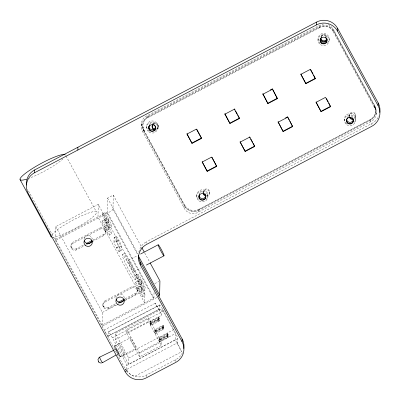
<?xml version="1.0" encoding="UTF-8"?>
<svg xmlns="http://www.w3.org/2000/svg" width="400" height="400" viewBox="0 0 400 400"><rect width="100%" height="100%" fill="white"/><g stroke="black" fill="none" stroke-linecap="round" stroke-linejoin="round"><path stroke-width="0.3" stroke-dasharray="2 1.5" d="M142.84 125.115L142.855 124.315M98.25 204.345L97.985 217.045L144.64 302.86L144.905 290.155L98.25 204.345L55.74 226.635L55.45 240.535L107.26 213.365L111.87 210.575L112.975 209.18L113.27 195.125L107.58 198.11L107.285 212.17L153.935 297.98L102.13 325.15L55.475 239.335L107.285 212.17M72.935 243.355L72.96 242.155L99.945 228.005L99.92 229.2L72.935 243.355A3.745 3.68 1.2 0 0 71.415 248.37A3.745 3.68 1.2 0 0 76.48 249.885L84.195 245.84M76.48 249.885L76.51 248.685L83.665 244.93M103.47 235.73L103.495 234.535A3.745 3.68 1.2 0 0 105.03 229.555L105.005 230.755A3.745 3.68 1.2 0 1 103.47 235.73L93.005 241.22M55.74 226.635L102.395 312.45L102.105 326.35L156.915 297.49M103.365 307.13L103.365 305.895L103.365 307.13A3.745 3.68 1.2 0 0 108.43 308.645L116.14 304.605M103.34 307.095A3.745 3.68 1.2 0 1 104.88 302.115L104.905 300.92L131.89 286.765A3.745 3.68 1.2 0 1 136.955 288.28L136.98 288.32A3.745 3.68 1.2 0 1 135.44 293.295L135.415 294.495L124.95 299.98M108.43 308.645L108.455 307.45L115.615 303.695M108.19 337.54L108.305 331.95L159.5 305.105A8.605 0.78 62.3 0 1 163.59 310.97L173.73 329.625A8.605 0.78 62.3 0 1 177.755 338.68L177.635 344.275M113.995 242.14L114.085 237.825L116.365 236.63A5.27 0.48 62.3 0 1 118.87 240.225L118.97 240.41A5.27 0.48 62.3 0 1 121.435 245.96L121.345 250.27L119.065 251.465A5.27 0.48 62.3 0 1 116.56 247.875L116.46 247.69A5.27 0.48 62.3 0 1 113.995 242.14L116.275 240.945L116.365 236.63M175.2 339.795L128.565 364.255L115.175 339.63L115.305 333.4L161.945 308.94L175.335 333.565L175.2 339.795L181.695 351.735L134.71 376.375C131.66 375.545 127.705 372.995 126.665 369.45L177.67 342.675A8.605 0.78 62.3 0 0 181.695 351.735M119.065 251.465L119.155 247.155A5.27 0.48 62.3 0 0 116.695 241.605L116.59 241.415A5.27 0.48 62.3 0 0 114.085 237.825M125.21 369.94L125.23 368.89A15.485 15.215 1.2 0 0 146.185 375.15L175.805 359.62A15.485 15.215 1.2 0 0 182.565 352.58M126.6 332.98L126.675 329.345L148.5 317.9L161.48 341.775L161.405 345.41L139.58 356.855L126.6 332.98L148.425 321.535L148.5 317.9M126.665 369.45L126.445 371.12L126.56 365.53A8.605 0.78 62.3 0 0 122.54 356.47L112.395 337.815A8.605 0.78 62.3 0 0 108.305 331.95M128.565 364.255L128.695 358.025L115.305 333.4M104.88 302.115L131.865 287.965L131.89 286.765M135.415 294.495A3.745 3.68 1.2 0 0 136.955 289.515L136.955 288.28M328.32 24.515L330.79 26.17L333.605 29.94L374.575 105.305C377.96 110.885 376.795 119.48 370.11 122.005L198.555 211.97C193.49 215.45 186.28 213.36 183.995 207.62L143.02 132.255C139.61 126.665 140.805 118.085 147.49 115.555L319.045 25.59L323.51 23.995M143.02 132.255L143.07 129.86L141.68 126.515L141.315 123.475M144.045 131.17L144.065 130.37A10.745 10.555 1.2 0 1 148.48 116.085L319.29 26.505A10.745 10.555 1.2 0 1 333.83 30.855L374.415 105.485L374.395 106.285A10.745 10.555 1.2 0 1 369.975 120.57L199.17 210.155A10.745 10.555 1.2 0 1 184.63 205.8L144.045 131.17A10.745 10.555 1.2 0 1 148.465 116.885L148.475 116.08M139.58 356.855L139.66 353.22L126.675 329.345M146.59 127.795L146.615 126.595M141.265 125.87C141.4 122.22 144.375 119.49 147.44 117.95L147.49 115.555M146.68 243.26L146.715 241.58L371.815 123.535A15.485 15.215 1.2 0 0 378.79 116.02M146.15 376.83L146.185 375.15M150.82 325.44L150.835 324.64L158.805 320.46C159.605 319.81 159.52 321.205 158.79 321.26L150.82 325.44L150.11 324.13L150.125 323.335L158.66 318.965M150.145 322.255L150.165 321.455L158.64 317.075L159.41 318.405L158.985 319.295L150.855 323.56L150.145 322.255L158.33 317.955L158.7 317.1M150.855 323.56L150.875 322.76L150.165 321.455M153.935 297.98L154.05 292.48M157.775 127.455L157.8 126.26M158.56 127.09L158.58 125.97M155.28 333.645L154.57 332.34L154.585 331.54L162.96 327.185L163.82 329.06L163.83 328.48L155.295 332.85L155.28 333.645L163.815 329.075M163.85 327.2L155.32 331.77L154.61 330.465L154.625 329.665L162.595 325.485C163.655 324.35 164.535 330.17 163.155 325.29M155.32 331.77L155.335 330.97L154.625 329.665M159.36 320.84L158.66 318.975M159.38 310.695L159.5 305.105M159.035 340.55L159.05 339.75L167.02 335.57C167.86 334.885 167.725 336.315 167.005 336.37L159.035 340.55L159.745 341.855L167.715 337.675C168.41 337.64 168.59 336.2 167.78 336.85L159.76 341.055L159.745 341.855M168.315 335.405L159.78 339.975L159.07 338.67L159.09 337.875L167.42 333.53L168.335 334.82L168.32 335.39L167.625 333.515M159.78 339.975L159.8 339.18L159.09 337.875M115.175 339.63L161.815 315.17L161.945 308.94M175.765 361.54L175.805 359.62M183.995 207.62L184.045 205.225L143.07 129.86M184.62 205.805L184.64 205.005L144.065 130.37M196.76 196.65L196.785 195.45M198.555 211.97L198.605 209.575L370.16 119.61C373.22 118.07 376.2 115.34 376.335 111.69M199.17 210.155L199.185 209.355L370 119.78A10.745 10.555 1.2 0 0 374.405 105.49M203.19 191.85L203.175 192.645A3.23 3.17 1.2 0 1 206.505 189.695A3.23 3.17 1.2 0 1 209.62 192.87A3.23 3.17 1.2 0 1 206.5 196.035M207.945 196.31L207.97 195.115M209.615 193.085L209.635 191.96M317.985 40.31L318.01 39.11M147.44 117.95L318.995 27.985L319.045 25.59M148.46 116.88L319.275 27.3L319.29 26.505M329.17 39.975L329.195 38.775M376.28 114.085L375.915 111.045L374.525 107.7L333.555 32.335L333.605 29.94M374.395 106.285L333.82 31.65L333.835 30.85M344.365 120.44L344.39 119.245M349.315 116.33L349.34 115.205M355.55 120.105L355.575 118.905M355.76 116.445L355.785 115.32M369.98 120.575L370 119.78M370.11 122.005L370.16 119.61M371.785 124.935L371.815 123.535M374.525 107.7L374.575 105.305M375.605 112.34L375.62 111.54M70.955 246.645L70.98 245.675M102.9 305.41L102.93 304.435M105.445 232.215L105.47 231.24M137.395 290.975L137.42 290.005M104.71 218.965L106.935 223.05L104.71 218.965L107.03 217.68L109.195 221.87L106.99 217.77M104.58 225.98L106.77 230.175L104.58 225.98L106.88 224.79L109.065 228.935L106.84 224.8M109.06 228.965L106.79 230.13M116.165 349.09L118.575 353.65L116.25 349.1L114.13 350.12M138.08 280.34L140.3 284.425L138.08 280.34L140.395 279.055L142.56 283.245L140.355 279.145M137.945 287.355L140.135 291.55L137.945 287.355L140.25 286.165L142.435 290.31L140.21 286.175M142.43 290.34L140.155 291.505M167.61 334.085L159.07 338.67M167.575 335.96L168.285 337.255M158.63 319.58L150.11 324.13M163.14 325.89L154.61 330.465M163.105 327.77L154.57 332.34M117.05 354.465L118.575 353.65M102.14 213.91L104.415 212.715M101.99 221.02L104.265 219.825M106.94 223.02L109.215 221.825M109.505 228.025A7.96 0.725 62.3 0 0 104.6 217.27A7.96 0.725 62.3 0 0 103.365 217.61A7.96 0.725 62.3 0 0 109.505 228.025L111.785 226.83A7.96 0.725 62.3 0 0 106.875 216.075A7.96 0.725 62.3 0 0 105.64 216.415A7.96 0.725 62.3 0 0 111.785 226.83M93.03 240.02L103.495 234.535M84.745 245.55L86.945 244.395M109.36 235.135A7.96 0.725 62.3 0 0 104.45 224.38A7.96 0.725 62.3 0 0 103.215 224.72A7.96 0.725 62.3 0 0 109.36 235.135L111.635 233.94A7.96 0.725 62.3 0 0 106.725 223.185A7.96 0.725 62.3 0 0 105.49 223.525A7.96 0.725 62.3 0 0 111.635 233.94M114.13 237.725L116.41 236.53M116.59 241.415L118.87 240.225M116.695 241.605L118.97 240.41M116.46 247.69L118.735 246.495A5.27 0.48 62.3 0 1 116.275 240.945M116.56 247.875L118.84 246.68A5.27 0.48 62.3 0 0 121.345 250.27M119.155 247.155L121.435 245.96M119.02 251.57L121.3 250.375M122.275 254.63L124.745 253.34M128.405 260.405L137.235 255.775M134.225 271.445L140.845 267.97M135.505 275.285L137.785 274.09M135.42 279.805A14.2 1.29 62.3 0 0 126.665 260.62A14.2 1.29 62.3 0 0 124.46 261.23A14.2 1.29 62.3 0 0 135.42 279.805L137.885 278.51A14.2 1.29 62.3 0 0 129.13 259.325A14.2 1.29 62.3 0 0 126.925 259.935A14.2 1.29 62.3 0 0 137.885 278.51M135.355 282.395L137.635 281.2M140.305 284.395L142.585 283.2M124.975 298.785L135.44 293.295M142.875 289.4A7.96 0.725 62.3 0 0 137.965 278.645A7.96 0.725 62.3 0 0 136.73 278.985A7.96 0.725 62.3 0 0 142.875 289.4L145.15 288.205A7.96 0.725 62.3 0 0 140.245 277.45A7.96 0.725 62.3 0 0 139.005 277.79A7.96 0.725 62.3 0 0 145.15 288.205M154.75 283.65L158.89 281.48M102.395 312.45L116.75 304.92M117.3 304.63L119.51 303.475M125.03 300.58L144.905 290.155M142.725 296.51A7.96 0.725 62.3 0 0 137.815 285.755A7.96 0.725 62.3 0 0 136.58 286.095A7.96 0.725 62.3 0 0 142.725 296.51L145 295.315A7.96 0.725 62.3 0 0 140.095 284.56A7.96 0.725 62.3 0 0 138.86 284.9A7.96 0.725 62.3 0 0 145 295.315M155.325 303.235L104.13 330.08A8.605 0.78 62.3 0 0 108.22 335.945L159.415 309.095A8.605 0.78 62.3 0 1 155.325 303.235L161.815 315.17M108.445 331.79L159.64 304.94M108.11 336.11L159.305 309.265M112.395 337.815L163.59 310.97M150.875 322.76L159.41 318.395M114.49 345.83L119.045 343.44M114.57 346.03L130.32 337.77M155.335 330.97L163.865 326.595M120.185 356.69L135.935 348.43M120.265 356.89A6.24 0.565 62.3 0 0 116.42 348.46A6.24 0.565 62.3 0 0 115.45 348.73A6.24 0.565 62.3 0 0 120.265 356.89L124.82 354.5A6.24 0.565 62.3 0 0 120.975 346.075A6.24 0.565 62.3 0 0 120.005 346.34A6.24 0.565 62.3 0 0 124.82 354.5M122.54 356.47L173.73 329.625M159.8 339.18L168.335 334.81M128.695 358.025L175.335 333.565M139.66 353.22L161.48 341.775M126.56 365.53L177.755 338.68M167.73 336.875L167.02 335.57M318.995 27.985C324.06 24.505 331.265 26.6 333.555 32.335M198.605 209.575C193.54 213.055 186.33 210.96 184.045 205.225M159.35 320.26L158.12 318.075M113.27 195.125L141.5 247.05M144.77 253.06L149.525 261.805M107.58 198.11L137.89 253.86M112.975 209.18L137.94 255.095M107.26 213.365L153.91 299.18M158.69 317.655L159.4 318.965M158.135 317.275L158.845 318.58M162.595 325.485L163.305 326.79M167.06 333.695L167.77 335M162.58 326.285L163.835 328.49M167.045 334.49L168.295 336.695M158.095 319.155L158.805 320.46M162.56 327.36L163.27 328.67M158.08 319.95L158.79 321.26M162.54 328.16L163.25 329.465M167.005 336.37L167.715 337.675M66.06 156.08L96.495 212.065M105.005 230.755L104.985 230.715A3.745 3.68 1.2 0 0 99.92 229.2M136.93 289.48L136.955 289.515A3.745 3.68 1.2 0 0 131.865 287.965M150.125 323.335L150.835 324.64M154.585 331.54L155.295 332.85M159.05 339.75L159.76 341.055M148.425 321.535L161.405 345.41M126.445 371.12L28.265 190.53A15.485 15.215 1.2 0 1 27.665 189.295M199.18 209.345A10.745 10.555 1.2 0 1 184.645 205M319.275 27.31A10.745 10.555 1.2 0 1 333.81 31.655M321.32 36.515A3.23 3.17 1.2 0 1 326.635 36.97M320.84 36.545A3.23 3.17 1.2 0 1 327.065 37.615M349.34 116.645A3.23 3.17 1.2 0 1 351.715 113.16A3.23 3.17 1.2 0 1 355.53 115.035A3.23 3.17 1.2 0 1 354.12 118.99M349.5 116.445A3.23 3.17 1.2 0 1 351.52 112.42A3.23 3.17 1.2 0 1 355.615 114.405A3.23 3.17 1.2 0 1 353.595 118.43M203.21 192.485A3.23 3.17 1.2 0 1 206.085 188.91A3.23 3.17 1.2 0 1 209.63 191.855A3.23 3.17 1.2 0 1 206.52 195.235M154.02 123.975A3.23 3.17 1.2 0 1 158.395 125.855A3.23 3.17 1.2 0 1 156.08 129.96M152.85 124.07A3.23 3.17 1.2 0 1 158.005 124.265A3.23 3.17 1.2 0 1 156.395 129.075M108.455 307.45A3.745 3.68 1.2 0 1 103.39 305.935A3.745 3.68 1.2 0 1 104.925 300.955M99.965 228.04A3.745 3.68 1.2 0 1 105.03 229.555M76.51 248.685A3.745 3.68 1.2 0 1 71.44 247.17L71.415 248.37L71.44 247.17A3.745 3.68 1.2 0 1 72.98 242.195M51.88 234.63A25.82 4.18 -28.5 0 1 85.965 213.995A25.82 4.18 -28.5 0 1 88.785 220.09A25.82 4.18 -28.5 0 1 53.09 237.24M65.465 154.98A25.82 4.18 -28.5 0 1 65.545 155.365M62.955 158.9A25.82 4.18 -28.5 0 1 29.265 178.22M138.825 252.105A15.485 15.215 1.2 0 1 146.715 241.58M84.02 239.175A4.195 4.125 1.2 0 1 92.37 239.075M115.95 298.36A4.195 4.125 1.2 0 1 119.88 294.19A4.195 4.125 1.2 0 1 124.315 297.84M346.9 123.66A5.595 5.495 1.2 0 1 345.63 115.62A5.595 5.495 1.2 0 1 353.895 115.15A5.595 5.495 1.2 0 1 353.585 123.28M347.765 116.485A3.445 3.385 1.2 0 1 352.615 116.895M320.075 43.21A5.595 5.495 1.2 0 1 319.72 34.98A5.595 5.495 1.2 0 1 328.08 35.65A5.595 5.495 1.2 0 1 326.385 43.715M321.15 36.57A3.445 3.385 1.2 0 1 326.015 36.535M149.605 131.295A5.595 5.495 1.2 0 1 147.83 123A5.595 5.495 1.2 0 1 156.45 122.85A5.595 5.495 1.2 0 1 154.99 131.2M149.335 124.56A3.445 3.385 1.2 0 1 155.03 124.49M198.455 199.195A5.595 5.495 1.2 0 1 198.64 191.19A5.595 5.495 1.2 0 1 206.76 191.865A5.595 5.495 1.2 0 1 205.585 199.79M199.185 194.02A3.445 3.385 1.2 0 1 205.365 193.6M375.22 108.26L374.405 105.885L375.625 109.9L375.22 108.26M144.055 130.77L142.83 126.755L144.055 130.77M131.2 340.415A6.025 0.545 62.3 0 0 135.9 348.44A6.025 0.545 62.3 0 0 132.285 340.445A6.025 0.545 62.3 0 0 131.2 340.415M115.45 348.675A6.025 0.545 62.3 0 0 120.15 356.7A6.025 0.545 62.3 0 0 116.535 348.705A6.025 0.545 62.3 0 0 115.45 348.675M129.32 263.145A6.24 0.565 62.3 0 0 134.185 271.455A6.24 0.565 62.3 0 0 130.445 263.175A6.24 0.565 62.3 0 0 129.32 263.145M346.82 124.825A5.595 5.495 1.2 0 0 355.535 120.67A5.595 5.495 1.2 0 0 347.515 115.325A5.595 5.495 1.2 0 0 346.82 124.825M320.44 44.69A5.595 5.495 1.2 0 0 329.155 40.54A5.595 5.495 1.2 0 0 321.135 35.195A5.595 5.495 1.2 0 0 320.44 44.69M149.045 132.175A5.595 5.495 1.2 0 0 157.76 128.02A5.595 5.495 1.2 0 0 149.74 122.68A5.595 5.495 1.2 0 0 149.045 132.175M199.215 201.03A5.595 5.495 1.2 0 0 207.935 196.875A5.595 5.495 1.2 0 0 199.91 191.535A5.595 5.495 1.2 0 0 199.215 201.03"/><path stroke-width="0.6" d="M138.56 255.705A15.485 15.215 1.2 0 0 140.37 262.16L182.165 339.035L182.105 341.83A15.485 15.215 1.2 0 1 175.745 362.415L146.125 377.95A15.485 15.215 1.2 0 1 125.17 371.685L28.21 193.33A15.485 15.215 1.2 0 1 34.565 172.745L34.625 169.945L316.645 22.05A15.485 15.215 1.2 0 1 337.6 28.315L378.175 102.95A15.485 15.215 1.2 0 1 379.81 112.5M77.84 150.05L77.9 147.25M125.17 371.685L125.185 370.985M182.105 341.83L140.31 264.955L140.37 262.16M158.525 296.385L159.63 294.995L159.925 280.935L150.12 262.9M192.02 143.395L186.945 134.065L196.435 129.09L201.505 138.42L192.02 143.395L186.955 133.665M211.955 157.22L216.72 166.4L207.23 171.375L202.17 161.65M224.9 114.165L224.91 113.765L229.97 123.49L239.46 118.515L234.39 109.185L224.9 114.165L229.97 123.49M240.115 142.145L240.125 141.745L245.185 151.475L254.675 146.495L249.605 137.17L240.115 142.145L245.185 151.475M267.925 103.585L262.865 93.86L267.925 103.585L277.415 98.61L272.355 88.885L270.245 89.99M277.415 98.61L272.355 88.885M283.14 131.57L278.075 121.84L283.14 131.57L292.63 126.595L289.95 121.255M292.63 126.595L287.565 116.865L285.46 117.97M313.59 75.015L315.37 78.705L305.88 83.68L300.82 73.955M34.565 172.745L316.585 24.85L316.645 22.05M328.8 102.995L330.585 106.69L321.095 111.665L316.03 101.94M140.31 264.955A15.485 15.215 1.2 0 1 146.655 244.375L371.755 126.33A15.485 15.215 1.2 0 0 378.115 105.745L337.54 31.11L337.6 28.315M378.115 105.745L378.175 102.95M99.085 357.505L97.95 359.615L98.61 361.855M116.04 355.02L102.5 362.685M262.855 94.26L272.345 89.285M192.025 142.995L201.515 138.02L196.74 129.24M229.98 123.09L239.47 118.115L237.98 115.37M267.935 103.185L277.425 98.21M305.89 83.285L315.38 78.305M278.07 122.24L287.56 117.265M207.24 170.975L216.73 166M245.195 151.075L254.68 146.095L253.19 143.355M283.15 131.17L292.635 126.195M321.105 111.265L330.59 106.29M86.42 243.485L91.93 240.6M87.495 244.105L92.455 241.51M140.545 254.04L158.2 244.78M146.36 265.08L164.015 255.82A6.24 0.565 62.3 0 0 160.235 247.55A6.24 0.565 62.3 0 0 159.115 247.52A6.24 0.565 62.3 0 0 163.98 255.835M118.37 302.25L124.425 299.075M119.445 302.87L124.4 300.27M99.615 357.155L113.615 350.375M101.635 362.985L100.13 362.895L98.775 362.045M98.8 362.07L98.595 361.835M310.605 69.53L312.995 73.915M326.415 98.61L328.205 101.9M315.37 78.705L310.3 69.38L300.81 74.355L305.88 83.68M330.585 106.69L325.515 97.36L316.025 102.335L321.095 111.665M287.565 116.865L289.355 120.16M234.4 108.785L234.995 109.885M235.59 110.98L237.38 114.275M249.61 136.77L250.21 137.865M250.805 138.965L252.595 142.255M216.72 166.4L211.65 157.075L202.16 162.05L207.23 171.375M141.8 247.595L144.175 251.965M138.235 255.64L159.63 294.995M20.085 179.63L51.09 236.655M327 39.06A3.23 3.17 1.2 0 1 320.595 38.62M326.945 38.58A3.23 3.17 1.2 0 1 320.64 38.14M353.285 119.31A3.23 3.17 1.2 0 1 349.4 116.95M352.665 118.595A3.23 3.17 1.2 0 1 349.74 116.975M205.845 195.99A3.23 3.17 1.2 0 1 203.195 193.285M205.86 195.19A3.23 3.17 1.2 0 1 203.465 193.36M153.845 129.68A3.23 3.17 1.2 0 1 153.045 124.635M154.48 129.125A3.23 3.17 1.2 0 1 152.355 124.9M102.43 362.22A3.12 0.285 62.3 0 1 101.815 361.82A3.12 0.285 62.3 0 1 99.94 358.265A3.12 0.285 62.3 0 1 99.925 357.455M26.6 179.14A25.82 4.18 -28.5 0 1 32.26 168.625A25.82 4.18 -28.5 0 1 65.185 154.69M52.085 237.225A25.82 4.18 -28.5 0 1 51.055 236.15M26.54 185.09A15.485 15.215 1.2 0 1 34.625 169.945M182.165 339.035A15.485 15.215 1.2 0 1 183.8 348.58M316.585 24.85A15.485 15.215 1.2 0 1 337.54 31.11M92.215 240.745A4.195 4.125 1.2 0 1 84.2 240.79M124.165 299.505A4.195 4.125 1.2 0 1 116.15 299.55M325.57 37.385A3.445 3.385 1.2 0 1 326.14 42.4A3.445 3.385 1.2 0 1 321 42.38A3.445 3.385 1.2 0 1 321.605 37.365M352.22 117.725A3.445 3.385 1.2 0 1 352.315 122.74A3.445 3.385 1.2 0 1 347.23 122.34A3.445 3.385 1.2 0 1 348.13 117.405M204.345 193.72A3.445 3.385 1.2 0 1 205.17 198.43A3.445 3.385 1.2 0 1 200.38 199.25A3.445 3.385 1.2 0 1 199.525 194.55M153.56 124.525A3.445 3.385 1.2 0 1 155.085 129.44A3.445 3.385 1.2 0 1 149.91 130.165A3.445 3.385 1.2 0 1 149.975 125.025M353.415 119.32A3.445 3.385 1.2 0 1 346.57 119.52M326.99 39.535A3.445 3.385 1.2 0 1 320.19 39.39M155.595 127.02A3.445 3.385 1.2 0 1 148.765 126.53M205.815 195.525A3.445 3.385 1.2 0 1 199.03 196.06M85.73 245.71A4.195 4.125 1.2 0 0 92.32 242.705A4.195 4.125 1.2 0 0 86.37 238.6A4.195 4.125 1.2 0 0 85.73 245.71M117.68 304.475A4.195 4.125 1.2 0 0 124.27 301.47A4.195 4.125 1.2 0 0 118.32 297.36A4.195 4.125 1.2 0 0 117.68 304.475M321.55 43.28A3.445 3.385 1.2 0 0 326.995 40.89A3.445 3.385 1.2 0 0 322.16 37.45A3.445 3.385 1.2 0 0 321.55 43.28M347.93 123.415A3.445 3.385 1.2 0 0 353.375 121.02A3.445 3.385 1.2 0 0 348.54 117.585A3.445 3.385 1.2 0 0 347.93 123.415M200.33 199.62A3.445 3.385 1.2 0 0 205.77 197.225A3.445 3.385 1.2 0 0 200.94 193.79A3.445 3.385 1.2 0 0 200.33 199.62M150.155 130.765A3.445 3.385 1.2 0 0 155.6 128.375A3.445 3.385 1.2 0 0 150.765 124.935A3.445 3.385 1.2 0 0 150.155 130.765"/></g></svg>
